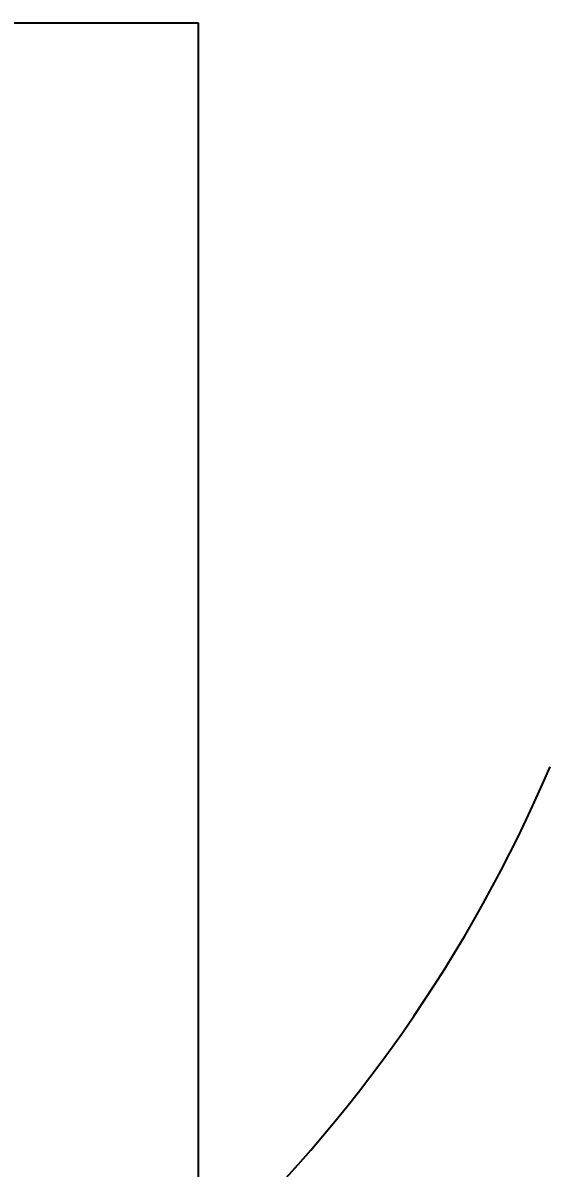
# Model space of a CAD drawing. Header units: millimetres. Extents: x 8 to 867, y 8 to 585.
# Drawn here: x 814.8 to 866.5, y 472.7 to 585 of the extents above; entities that cross this region are included whole.
import ezdxf

# ---------------------------------------------------------------- set-up
doc = ezdxf.new("R2010")
doc.units = ezdxf.units.MM
doc.layers.add('DIMENSIONS', color=2, linetype='Continuous')
doc.layers.add('OUTLINE', color=7, linetype='Continuous', lineweight=25)
doc.styles.add('SLDTEXTSTYLE0', font='TXT', dxfattribs={"width": 0.75})
doc.dimstyles.new('SLDDIMSTYLE22', dxfattribs={"dimtxt": 3.5, "dimasz": 2, "dimexe": 0, "dimexo": 0.0625, "dimgap": 0.875, "dimtad": 1, "dimrnd": 1e-09, "dimzin": 12, "dimdsep": 46, "dimtxsty": 'SLDTEXTSTYLE0', "dimsah": 1, "dimcen": 0, "dimadec": 0, "dimazin": 3, "dimtfac": 1, "dimtofl": 0, "dimtmove": 0, "dimatfit": 3, "dimfxl": 0, "dimfrac": 2, "dimtolj": 1, "dimtzin": 12, "dimarcsym": 0})

# ---------------------------------------------------------------- blocks, each defined once
blk = doc.blocks.new('_D_87')
at = {"layer": 'DIMENSIONS'}
blk.add_line((786.4, 544.03), (734.78, 568.21), dxfattribs=at)
blk.add_arc((734.78, 568.21), 143.23, 289.5052, 336.9096, dxfattribs=at)
blk.add_solid([(786.4, 544.03), (784.8, 545.33), (784.37, 544.43)], dxfattribs=at)
at = {"layer": 'DIMENSIONS', "insert": (771.88, 555.81), "char_height": 3.5, "attachment_point": 1, "rotation": 334.9001, "style": 'SLDTEXTSTYLE0'}
blk.add_mtext('R57', dxfattribs=at)

msp = doc.modelspace()

# ---------------------------------------------------------------- linework, layer by layer
at = {"layer": 'OUTLINE'}
for p, q in [((8, 585), (832, 585)), ((832, 585), (832, 8))]:
    msp.add_line(p, q, dxfattribs=at)

# ---------------------------------------------------------------- dimensions: what is measured, and where the dimension line sits
at = {"layer": 'DIMENSIONS'}
dim = msp.add_radius_dim(center=(734.7799, 568.20876), mpoint=(786.39735, 544.02946), dimstyle='SLDDIMSTYLE22', dxfattribs=at)
dim.commit()
dim.dimension.update_dxf_attribs({"geometry": '_D_87', "text_midpoint": (773.674, 549.9895), "dimtype": 164})

doc.saveas('drawing.dxf')
